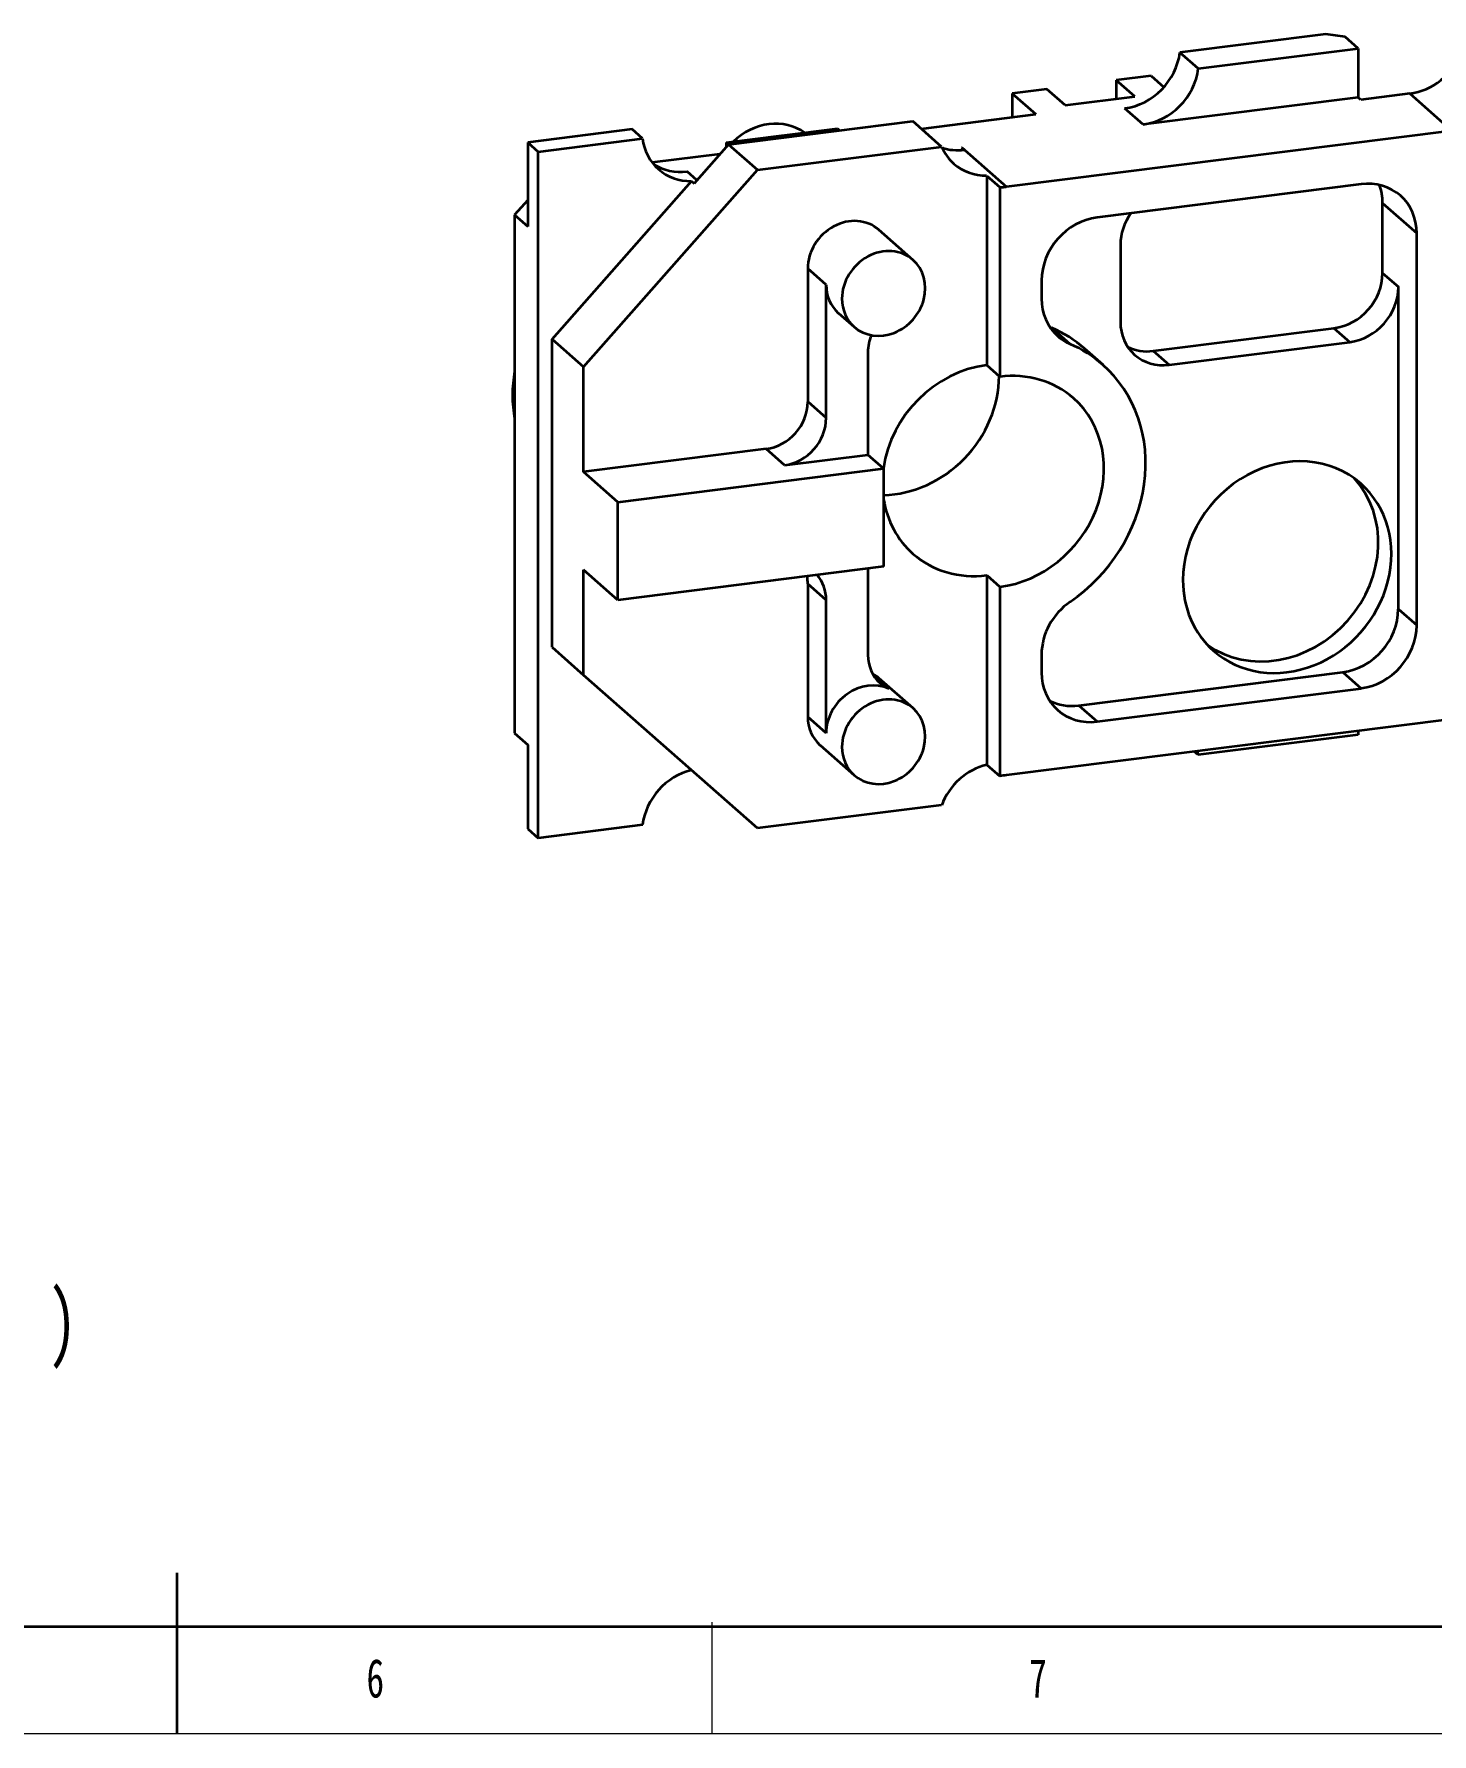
# Model space of a CAD drawing. Header units: millimetres. Extents: x 3154 to 3910, y 100 to 635.
# Drawn here: x 3515.2 to 3680.9, y 99.9 to 301.5 of the extents above; entities that cross this region are included whole.
import ezdxf

# ---------------------------------------------------------------- set-up
doc = ezdxf.new("R2010")
doc.units = ezdxf.units.MM
doc.layers.add('EB0', color=7, linetype='Continuous', lineweight=35)
doc.styles.add('UserTxtStyle2', font='', dxfattribs={"width": 0.667})
doc.styles.add('标准', font='', dxfattribs={"width": 0.667})
doc.styles.get('UserTxtStyle2').set_extended_font_data('宋体')
doc.styles.get('标准').set_extended_font_data('宋体')

msp = doc.modelspace()

# ---------------------------------------------------------------- linework, layer by layer
at = {"layer": 'EB0', "color": 7, "linetype": 'Continuous', "lineweight": 35}
for p, q in [((3668.35, 301.47), (3651.04, 299.29)), ((3670.62, 301.13), (3668.35, 301.47)), ((3672.17, 299.76), (3670.62, 301.13)), ((3653.21, 297.37), (3651.04, 299.29)), ((3653.21, 297.37), (3672.17, 299.76)), ((3672.17, 299.76), (3672.17, 293.94)), ((3647.62, 296.5), (3643.5, 295.98)), ((3647.62, 296.5), (3649.14, 295.16)), ((3635.26, 294.94), (3631.14, 294.42)), ((3631.14, 294.42), (3633.94, 291.95)), ((3631.14, 294.42), (3631.14, 291.6)), ((3637.44, 293.02), (3635.26, 294.94)), ((3645.68, 294.06), (3643.5, 295.98)), ((3643.5, 295.98), (3643.5, 293.78)), ((3678.29, 294.4), (3672.49, 293.67)), ((3678.29, 294.4), (3683.28, 290.01)), ((3637.44, 293.02), (3645.68, 294.06)), ((3646.68, 290.73), (3644.5, 292.65)), ((3672.17, 293.94), (3646.68, 290.73)), ((3672.49, 293.67), (3672.17, 293.94)), ((3597.51, 288.38), (3619.36, 291.13)), ((3622.79, 288.11), (3619.36, 291.13)), ((3620.37, 290.24), (3633.94, 291.95)), ((3586.08, 290.17), (3573.71, 288.61)), ((3573.71, 288.61), (3574.96, 287.51)), ((3573.71, 288.61), (3573.71, 278.64)), ((3574.96, 287.51), (3587.32, 289.07)), ((3587.32, 289.07), (3586.08, 290.17)), ((3597.51, 288.38), (3593.43, 283.75)), ((3597.27, 288.59), (3603.86, 289.42)), ((3597.27, 288.59), (3597.51, 288.38)), ((3597.27, 288.1), (3597.27, 288.59)), ((3597.51, 288.38), (3600.94, 285.36)), ((3603.86, 289.42), (3610.45, 290.25)), ((3610.45, 290.25), (3610.69, 290.04)), ((3683.28, 290.01), (3630.46, 283.35)), ((3574.96, 206.13), (3574.96, 287.51)), ((3596.51, 287.24), (3588.47, 286.22)), ((3600.94, 285.36), (3622.79, 288.11)), ((3625.16, 288.02), (3625.47, 287.75)), ((3625.17, 288.02), (3630.46, 283.35)), ((3580.34, 262), (3600.94, 285.36)), ((3593.78, 284.15), (3592.62, 285.18)), ((3628.13, 284.67), (3628.13, 262.21)), ((3628.13, 284.67), (3629.68, 283.3)), ((3576.6, 265.3), (3593.12, 284.03)), ((3593.12, 284.03), (3593.43, 283.75)), ((3629.68, 283.3), (3629.68, 260.84)), ((3672.52, 283.67), (3641.22, 279.73)), ((3573.71, 281.78), (3572.15, 280.02)), ((3675.07, 281.43), (3679.12, 277.86)), ((3675.07, 273.12), (3675.07, 281.43)), ((3572.15, 280.02), (3572.15, 218.57)), ((3572.15, 280.02), (3573.71, 278.64)), ((3619.41, 274.67), (3615.36, 278.24)), ((3643.98, 276.46), (3643.98, 267.32)), ((3679.12, 231.36), (3679.12, 277.86)), ((3606.92, 273.65), (3606.92, 257.88)), ((3609.1, 271.73), (3606.92, 273.65)), ((3634.63, 272.25), (3634.63, 270.09)), ((3675.07, 273.12), (3676.94, 271.48)), ((3609.1, 255.95), (3609.1, 271.73)), ((3676.94, 233.28), (3676.94, 271.48)), ((3610.55, 268.39), (3612.41, 266.74)), ((3635.85, 266.63), (3638.03, 264.7)), ((3647.88, 263.89), (3669.3, 266.59)), ((3669.3, 266.59), (3671.17, 264.94)), ((3576.6, 228.76), (3576.6, 265.3)), ((3576.6, 265.3), (3580.34, 262)), ((3641.92, 262.25), (3639.74, 264.17)), ((3649.75, 262.24), (3671.17, 264.94)), ((3614.04, 263.72), (3614.04, 251.59)), ((3629.68, 260.84), (3628.13, 262.21)), ((3647.88, 263.89), (3649.75, 262.24)), ((3580.34, 249.54), (3580.34, 262)), ((3606.92, 257.88), (3609.1, 255.95)), ((3601.98, 252.27), (3580.34, 249.54)), ((3604.16, 250.35), (3601.98, 252.27)), ((3584.39, 245.97), (3615.91, 249.95)), ((3604.16, 250.35), (3614.04, 251.59)), ((3615.91, 249.95), (3614.04, 251.59)), ((3615.91, 249.95), (3615.91, 238.32)), ((3584.39, 245.97), (3580.34, 249.54)), ((3584.39, 234.35), (3584.39, 245.97)), ((3584.39, 234.35), (3580.34, 237.92)), ((3580.34, 225.46), (3580.34, 237.92)), ((3615.91, 238.32), (3584.39, 234.35)), ((3614.04, 238.08), (3614.04, 227.84)), ((3606.92, 236.29), (3606.92, 220.51)), ((3609.1, 234.36), (3606.92, 236.29)), ((3628.13, 237.3), (3628.13, 214.83)), ((3628.13, 237.3), (3629.68, 235.92)), ((3629.68, 235.92), (3629.68, 213.46)), ((3609.1, 218.59), (3609.1, 234.36)), ((3676.94, 233.28), (3679.12, 231.36)), ((3576.6, 228.76), (3580.34, 225.46)), ((3634.63, 227.91), (3634.63, 225.75)), ((3639.04, 221.86), (3670.34, 225.8)), ((3670.34, 225.8), (3672.52, 223.88)), ((3600.94, 207.3), (3580.34, 225.46)), ((3616.51, 223.83), (3614.7, 225.43)), ((3619.41, 221.52), (3615.36, 225.09)), ((3641.22, 219.94), (3672.52, 223.88)), ((3639.04, 221.86), (3641.22, 219.94)), ((3609.1, 218.59), (3606.92, 220.51)), ((3683.28, 220.25), (3630.46, 213.6)), ((3572.15, 218.57), (3573.71, 217.19)), ((3672.17, 218.38), (3653.21, 215.99)), ((3672.17, 218.86), (3672.17, 218.38)), ((3573.71, 217.19), (3573.71, 207.23)), ((3608.37, 217.17), (3612.41, 213.6)), ((3653.21, 215.99), (3652.74, 216.41)), ((3628.13, 214.83), (3629.68, 213.46)), ((3622.79, 210.05), (3600.94, 207.3)), ((3587.32, 207.69), (3574.96, 206.13)), ((3573.71, 207.23), (3574.96, 206.13)), ((3532.14, 99.91), (3532.14, 119)), ((3185.89, 112.64), (3897.49, 112.64))]:
    msp.add_line(p, q, dxfattribs=at)
at = {"layer": 'EB0', "color": 7, "linetype": 'Continuous', "lineweight": 18}
for p, q in [((3595.58, 99.91), (3595.58, 113.15)), ((3532.14, 99.91), (3532.14, 112.64)), ((3910.22, 99.91), (3154.07, 99.91))]:
    msp.add_line(p, q, dxfattribs=at)
at = {"layer": 'EB0', "color": 7, "linetype": 'Continuous', "lineweight": 35}
for centre, major_axis, start_param, end_param in [((3644.5, 299.3), (-4.66, -5.28), 0.785398, 2.230866), ((3678.3, 301.05), (4.66, 5.28), 3.925543, 5.11339), ((3646.68, 297.38), (-4.66, -5.28), 0.785398, 2.230866), ((3602.31, 284.15), (4.66, 5.28), 0.083739, 1.487057), ((3593.86, 290.72), (-4.66, -5.28), 5.623116, 6.283185), ((3628.9, 291.37), (-4.66, -5.28), 5.882184, 6.283185), ((3625.47, 294.39), (-4.66, -5.28), 0.376303, 0.785398), ((3625.16, 294.67), (4.66, 5.28), 3.926991, 3.928439), ((3592.62, 291.82), (4.66, 5.28), 3.275624, 3.926991), ((3593.86, 290.72), (-4.66, -5.28), 0, 0.672881), ((3628.9, 291.37), (-4.66, -5.28), 0, 0.667972), ((3630.45, 290), (4.66, 5.28), 3.809564, 3.928439), ((3672.52, 277.03), (-4.66, -5.28), 3.141593, 3.926991), ((3668.48, 280.6), (-4.66, -5.28), 2.356194, 2.692332), ((3672.52, 277.03), (-4.66, -5.28), 2.356194, 3.141593), ((3649.75, 277.19), (-4.08, -4.62), 4.826447, 5.497787), ((3611.86, 274.28), (-3.5, -3.96), 3.141593, 5.497787), ((3641.22, 273.08), (-4.66, -5.28), 3.926991, 5.497787), ((3615.91, 270.71), (-3.5, -3.96), 3.141593, 5.497787), ((3615.91, 270.71), (-3.5, -3.96), 0, 3.141593), ((3669.3, 272.4), (-4.08, -4.62), 0.785398, 2.356194), ((3614.04, 272.35), (-3.5, -3.96), 5.497787, 6.283185), ((3671.17, 270.75), (-4.08, -4.62), 0.785398, 2.356194), ((3615.91, 270.71), (-3.5, -3.96), 5.497787, 6.283185), ((3641.22, 270.92), (-4.66, -5.28), 5.497787, 6.283185), ((3639.04, 272.84), (-4.66, -5.28), 0.236039, 0.281596), ((3627.5, 250.3), (12.23, 13.87), 0, 0.281596), ((3649.75, 268.05), (-4.08, -4.62), 5.497787, 6.283185), ((3618.99, 264.35), (-3.5, -3.96), 5.087781, 5.497787), ((3641.22, 270.92), (-4.66, -5.28), 0, 0.281596), ((3629.68, 248.38), (12.23, 13.87), 0, 0.281596), ((3647.88, 269.7), (-4.08, -4.62), 0.231134, 0.785398), ((3628.13, 249.75), (-8.74, -9.91), 3.926991, 5.356571), ((3629.68, 248.38), (12.23, 13.87), 4.430793, 6.283185), ((3649.75, 268.05), (-4.08, -4.62), 0, 0.785398), ((3588.39, 260.71), (-11.65, -13.21), 5.326845, 5.66873), ((3617.23, 259.36), (8.74, 9.91), 3.82031, 5.497787), ((3629.68, 248.38), (-8.74, -9.91), 3.141593, 3.926991), ((3629.68, 248.38), (-8.74, -9.91), 0.785398, 3.141593), ((3601.98, 257.25), (3.5, 3.96), 3.926991, 5.497787), ((3604.16, 255.33), (3.5, 3.96), 3.926991, 5.497787), ((3663.75, 238.26), (-8.74, -9.91), 3.141593, 5.497787), ((3662.2, 239.63), (-8.74, -9.91), 0.089205, 3.052387), ((3663.75, 238.26), (-8.74, -9.91), 0, 3.141593), ((3628.13, 249.75), (-8.74, -9.91), 5.650279, 6.283185), ((3628.13, 249.75), (-8.74, -9.91), 0, 0.785398), ((3601.98, 235.66), (3.5, 3.96), 5.497787, 5.679869), ((3604.16, 233.74), (3.5, 3.96), 5.497787, 6.169127), ((3663.75, 238.26), (-8.74, -9.91), 5.497787, 6.283185), ((3641.22, 228.74), (-4.66, -5.28), 4.430793, 5.497787), ((3670.34, 232.45), (-4.66, -5.28), 0.785398, 2.356194), ((3672.52, 230.53), (-4.66, -5.28), 0.785398, 2.356194), ((3618.99, 228.46), (-3.5, -3.96), 5.497787, 6.283185), ((3614.04, 219.21), (-3.5, -3.96), 3.403392, 5.497787), ((3611.86, 221.13), (-3.5, -3.96), 3.141593, 3.342922), ((3618.99, 228.46), (-3.5, -3.96), 0, 0.2618), ((3641.22, 226.58), (-4.66, -5.28), 5.497787, 6.283185), ((3615.91, 217.56), (-3.5, -3.96), 3.141593, 5.497787), ((3639.04, 228.5), (-4.66, -5.28), 0.236039, 0.785398), ((3611.86, 221.13), (-3.5, -3.96), 5.497787, 6.283185), ((3615.91, 217.56), (-3.5, -3.96), 0, 3.141593), ((3641.22, 226.58), (-4.66, -5.28), 0, 0.785398), ((3615.91, 217.56), (-3.5, -3.96), 5.497787, 6.283185), ((3646.68, 214.34), (4.66, 5.28), 5.623116, 5.695906), ((3593.86, 207.68), (4.66, 5.28), 0.897916, 2.230866), ((3628.9, 208.33), (-4.66, -5.28), 4.044417, 5.11339), ((3630.45, 206.96), (-4.66, -5.28), 3.925543, 4.044417)]:
    msp.add_ellipse(centre, major_axis=major_axis, ratio=0.881917, start_param=start_param, end_param=end_param, dxfattribs=at)

# ---------------------------------------------------------------- texts
at = {"layer": 'EB0', "color": 7, "lineweight": 9, "width": 0.667}
for s, height, style, p in [(' )', 7.356, '标准', (3513.59, 145.15)), ('6', 4.59, 'UserTxtStyle2', (3554.6, 104.23)), ('7', 4.59, 'UserTxtStyle2', (3633.17, 104.23))]:
    msp.add_text(s, height=height, dxfattribs=dict(at, style=style)).set_placement(p)

doc.saveas('drawing.dxf')
